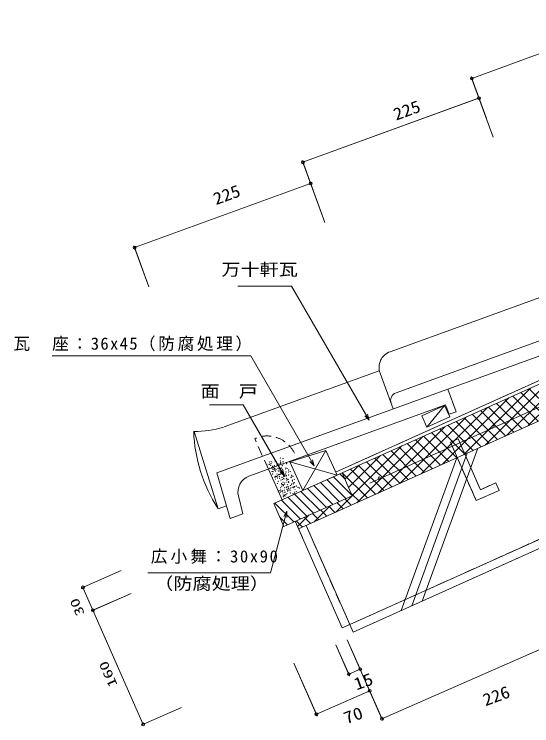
# Model space of a CAD drawing. Units: millimetres, scale not verified. Extents: x -751 to 706, y -479 to 480.
# Drawn here: x -751 to -130, y -479 to 376 of the extents above; entities that cross this region are included whole.
import ezdxf
from ezdxf.enums import TextEntityAlignment as Align

# ---------------------------------------------------------------- set-up
doc = ezdxf.new("R2010")
doc.units = ezdxf.units.MM
doc.header["$LTSCALE"] = 10
doc.linetypes.add('DASHED1', pattern=[1.8, 1.2, -0.6])
doc.linetypes.add('DASHED3', pattern=[4, 3, -1])
for name, color, linetype, lineweight in [('0-0_LAYER001', 2, 'Continuous', 18), ('0-1_LAYER003', 7, 'Continuous', 18), ('0-2_LAYER004', 7, 'DASHED1', 18), ('0-3_LAYER005', 2, 'Continuous', 18), ('0-4_LAYER006', 1, 'Continuous', 18), ('0-5_LAYER009', 2, 'Continuous', 18)]:
    doc.layers.add(name, color=color, linetype=linetype, lineweight=lineweight)
doc.styles.add('ＭＳ ゴシック', font='')
doc.styles.get('ＭＳ ゴシック').set_extended_font_data('MS Gothic')

msp = doc.modelspace()

# ---------------------------------------------------------------- linework, layer by layer
at = {"layer": '0-0_LAYER001'}
for p, q in [((-201.99, 298.36), (9.35, 375.54)), ((-202.85, 300.71), (-184.84, 251.39)), ((-404.74, 197.61), (-193.39, 274.79)), ((-194.24, 277.13), (-176.24, 227.82)), ((-405.59, 199.96), (-387.59, 150.64)), ((-606.85, 95.13), (-395.5, 172.3)), ((-396.35, 174.65), (-378.35, 125.34)), ((-607.7, 97.48), (-589.7, 48.16)), ((-234.73, -94.61), (-262.08, -106.93)), ((-234.73, -94.61), (-255.93, -120.6)), ((-228.57, -108.29), (-234.73, -94.61)), ((-262.08, -106.93), (-255.93, -120.6)), ((-255.93, -120.6), (-228.57, -108.29)), ((-377.18, -148.55), (-404.88, -196.66)), ((-420.36, -162.24), (-363.84, -178.19)), ((-108.21, -382.2), (-309.85, -470.81)), ((-308.85, -473.09), (-329.97, -425.03))]:
    msp.add_line(p, q, dxfattribs=at)
at = {"layer": '0-0_LAYER001', "color": 4}
for p, q in [((-300.18, -29.9), (-107.47, 40.01)), ((-27.68, -1.07), (-508.1, -175.37)), ((-499.42, -120.28), (-313.18, -52.71)), ((-312.16, -55.53), (-296.53, -98.61)), ((-230.73, -74.73), (-220.84, -102)), ((-469.69, -179.51), (-233.39, -93.79)), ((-233.39, -93.79), (-229.3, -105.07)), ((-220.84, -102), (-229.3, -105.07)), ((-535.44, -125.89), (-506.53, -218.59)), ((-508.1, -175.37), (-492.03, -230.17)), ((-507.9, -175.23), (-507.97, -175.88)), ((-482.3, -203.05), (-477.01, -224.72)), ((-506.53, -218.59), (-496.49, -214.95)), ((-477.01, -224.72), (-492.03, -230.17))]:
    msp.add_line(p, q, dxfattribs=at)
at = {"layer": '0-0_LAYER001', "linetype": 'DASHED1'}
msp.add_line((-400.91, -238.74), (-348.57, -357.84), dxfattribs=at)
at = {"layer": '0-0_LAYER001', "color": 4}
msp.add_lwpolyline([(-292.93, -79.22), (178.03, 91.65), (182.13, 80.37)], dxfattribs=at)
at = {"layer": '0-0_LAYER001'}
for centre in [(-201.99, 298.36), (-193.39, 274.79), (-404.74, 197.61), (-395.5, 172.3), (-606.85, 95.13), (-309.85, -470.81)]:
    msp.add_circle(centre, 1.7, dxfattribs=at)
at = {"layer": '0-0_LAYER001', "color": 4}
for centre, radius, start, end in [((-293.36, -48.7), 20, 109.94091, 199.94091), ((-289.52, -88.62), 10, 109.94091, 199.94091), ((-354.98, -119.72), 181.03, 181.81043, 212.85046), ((-533.24, -21.53), 104.21, 268.6924, 288.42794), ((-462.87, -198.32), 20, 109.94091, 193.69899)]:
    msp.add_arc(centre, radius, start, end, dxfattribs=at)
at = {"layer": '0-1_LAYER003'}
for p, q in [((-201.99, 298.36), (9.35, 375.54)), ((-176.24, 227.82), (-202.58, 299.96)), ((-365.48, -174.54), (630.42, 273.61)), ((632.06, 269.96), (-357.52, -175.35)), ((-410.03, -242.84), (648.48, 233.49)), ((-378.35, 125.34), (-405.32, 199.21)), ((-606.85, 95.13), (-395.5, 172.3)), ((-348.61, -357.76), (701.82, 114.94)), ((-607.43, 96.72), (-589.7, 48.16)), ((-482.82, 48.96), (-418.32, 48.96)), ((-705.93, -34.91), (-467.43, -34.91)), ((-516.99, -93.7), (-476.49, -93.7)), ((-427.26, -179.12), (-476.49, -93.7)), ((-255.93, -120.6), (-234.73, -94.61)), ((-309.85, -470.81), (511.5, -109.9)), ((-404.88, -196.66), (-377.18, -148.55)), ((-274.2, -335.24), (-207.37, -151.65)), ((-194.65, -145.92), (-261.47, -329.51)), ((-420.36, -162.24), (-363.84, -178.19)), ((-391.17, -166.99), (-396.48, -161.68)), ((-220.1, -157.37), (-286.92, -340.97)), ((-429.58, -207.77), (-446.14, -170.97)), ((-423.95, -221.42), (-443.84, -295.67)), ((-423.95, -221.42), (-427.7, -227.92)), ((-423.95, -221.42), (-423.95, -228.92)), ((-348.61, -357.76), (-400.91, -238.74)), ((-671.17, -314.04), (-623.1, -292.92)), ((-590.84, -295.67), (-443.84, -295.67)), ((-596.55, -477.63), (-668.88, -313.03)), ((-658.42, -341.06), (-611.09, -320.26)), ((-351.56, -375.9), (-309.85, -470.81)), ((-349.01, -418.98), (-365.29, -381.93)), ((-415.64, -404.06), (-388.64, -465.52)), ((-349.7, -417.42), (-335.96, -411.39)), ((-598.84, -478.64), (-550.78, -457.52)), ((-309.17, -472.36), (-310.54, -469.25))]:
    msp.add_line(p, q, dxfattribs=at)
at = {"layer": '0-1_LAYER003', "color": 2}
for p, q in [((-357.72, -175.44), (632.06, 269.96)), ((-420.36, -162.24), (-377.18, -148.55)), ((-377.18, -148.55), (-363.84, -178.19)), ((-207.37, -151.65), (-274.2, -335.24)), ((-194.65, -145.92), (-261.47, -329.51)), ((-420.36, -162.24), (-404.88, -196.66)), ((-220.1, -157.37), (-286.92, -340.97)), ((-360.35, -176.62), (-354.73, -182.24)), ((-383.76, -187.16), (-361.07, -209.84)), ((-375.96, -183.64), (-353.27, -206.33)), ((-368.15, -180.13), (-345.87, -202.42)), ((-399.36, -194.18), (-376.68, -216.87)), ((-391.56, -190.67), (-368.87, -213.35)), ((-422.77, -204.71), (-400.08, -227.4)), ((-414.97, -201.2), (-392.28, -223.89)), ((-407.17, -197.69), (-384.48, -220.38)), ((-438.38, -211.73), (-415.69, -234.42)), ((-430.57, -208.22), (-407.89, -230.91)), ((-432.55, -228.88), (-423.49, -237.93)), ((-414.05, -233.68), (-357.72, -361.86)), ((-348.61, -357.76), (-357.72, -361.86)), ((-348.61, -357.76), (-344.58, -366.91))]:
    msp.add_line(p, q, dxfattribs=at)
at = {"layer": '0-1_LAYER003', "color": 2, "linetype": 'DASHED1'}
msp.add_line((-446.14, -170.97), (-462.64, -134.31), dxfattribs=at)
at = {"layer": '0-1_LAYER003', "color": 3}
for p, q in [((-357.72, -175.44), (-439.8, -212.37)), ((-357.72, -175.44), (-345.65, -202.91)), ((-345.65, -202.91), (-427.73, -239.84)), ((-439.8, -212.37), (-427.73, -239.84))]:
    msp.add_line(p, q, dxfattribs=at)
at = {"layer": '0-1_LAYER003'}
for points in [[(-404.74, 197.61), (-194.98, 274.2), (-193.39, 274.79)], [(-414.05, -233.68), (-357.72, -361.86), (-348.61, -357.76), (-344.58, -366.91), (705.93, 105.82)], [(-330.52, -106.99), (-325.22, -112.29), (-327.16, -105.04), (-325.22, -112.29), (-418.32, 48.96)], [(-467.43, -34.91), (-391.17, -166.99), (-393.11, -159.74)], [(-432.37, -174), (-427.07, -179.3), (-429.01, -172.06)], [(-387.95, -467.08), (-388.64, -465.52), (-324.55, -437.36)]]:
    msp.add_lwpolyline(points, dxfattribs=at)
for points in [[(-262.08, -106.93), (-234.73, -94.61), (-228.57, -108.29), (-255.93, -120.6)], [(-196.68, -208.84), (-169.24, -196.79), (-173.26, -187.63), (-191.54, -195.67), (-218.35, -134.67), (-227.5, -138.69)], [(-420.36, -162.24), (-377.18, -148.55), (-363.84, -178.19), (-404.88, -196.66)]]:
    msp.add_lwpolyline(points, close=True, dxfattribs=at)
at = {"layer": '0-1_LAYER003', "color": 2, "linetype": 'DASHED1'}
msp.add_arc((-447.78, -167.42), 36.29, 25.31741, 114.16601, dxfattribs=at)
at = {"layer": '0-2_LAYER004', "color": 3, "linetype": 'Continuous'}
msp.add_line((-324.56, -187.93), (642.32, 247.17), dxfattribs=at)
at = {"layer": '0-2_LAYER004', "color": 2}
for p, q in [((-218.35, -134.67), (-227.5, -138.69)), ((-218.35, -134.67), (-191.54, -195.67)), ((-227.5, -138.69), (-196.68, -208.84)), ((-191.54, -195.67), (-173.26, -187.63)), ((-169.24, -196.79), (-173.26, -187.63)), ((-196.68, -208.84), (-169.24, -196.79))]:
    msp.add_line(p, q, dxfattribs=at)
at = {"layer": '0-2_LAYER004', "color": 3, "linetype": 'Continuous'}
for centre in [(-176.51, -120.09), (-313.3, -181.65)]:
    msp.add_circle(centre, 1.3, dxfattribs=at)
at = {"layer": '0-3_LAYER005', "linetype": 'DASHED3'}
msp.add_line((-365.48, -174.54), (630.42, 273.61), dxfattribs=at)
at = {"layer": '0-3_LAYER005'}
msp.add_line((-446.14, -170.97), (-429.58, -207.77), dxfattribs=at)
for points in [[(-325.22, -112.29), (-418.32, 48.96), (-482.82, 48.96)], [(-391.17, -166.99), (-467.43, -34.91), (-705.93, -34.91)], [(-327.16, -105.04), (-325.22, -112.29), (-330.52, -106.99)], [(-393.11, -159.74), (-391.17, -166.99), (-396.48, -161.68)]]:
    msp.add_lwpolyline(points, dxfattribs=at)
for centre, radius in [((-445.1, -162.58), 0.188), ((-443.04, -161.83), 0.188), ((-442.1, -162.58), 0.188), ((-438.15, -161.46), 0.188), ((-431.76, -157.51), 0.188), ((-431.76, -161.08), 0.188), ((-428.76, -158.45), 0.188), ((-428.57, -162.02), 0.188), ((-428.57, -162.58), 0.188), ((-446.61, -165.02), 0.188), ((-445.1, -165.21), 0.188), ((-444.54, -169.91), 0.188), ((-443.41, -166.34), 0.188), ((-443.04, -164.46), 0.188), ((-442.47, -169.16), 0.188), ((-441.72, -170.29), 0.188), ((-441.16, -167.66), 0.188), ((-440.6, -168.78), 0.188), ((-439.66, -169.53), 0.188), ((-439.09, -166.9), 0.188), ((-438.72, -170.47), 0.188), ((-435.9, -165.96), 0.188), ((-434.77, -170.1), 0.188), ((-433.64, -164.84), 0.188), ((-433.27, -170.66), 0.188), ((-432.7, -169.35), 0.188), ((-431.58, -162.96), 0.188), ((-431.58, -164.09), 0.188), ((-431.2, -169.91), 0.188), ((-430.83, -169.72), 0.188), ((-429.51, -166.72), 0.188), ((-428.76, -164.84), 0.188), ((-425.75, -171.04), 0.188), ((-425.19, -169.53), 0.188), ((-424.63, -163.33), 0.188), ((-424.25, -164.46), 0.188), ((-423.69, -170.29), 0.188), ((-442.1, -173.86), 0.188), ((-441.16, -176.86), 0.188), ((-440.78, -171.23), 0.188), ((-440.6, -174.04), 0.188), ((-439.09, -171.98), 0.188), ((-437.4, -173.29), 0.188), ((-437.4, -179.68), 0.188), ((-437.03, -171.23), 0.188), ((-435.9, -176.67), 0.188), ((-435.9, -179.68), 0.188), ((-435.33, -178.93), 0.188), ((-434.21, -173.29), 0.188), ((-434.02, -177.61), 0.188), ((-433.08, -177.8), 0.188), ((-432.14, -172.54), 0.188), ((-431.95, -176.86), 0.188), ((-431.01, -177.05), 0.188), ((-429.13, -171.41), 0.188), ((-429.13, -173.48), 0.188), ((-428.01, -177.61), 0.188), ((-427.07, -179.12), 0.188), ((-426.88, -179.3), 0.188), ((-425.94, -176.86), 0.188), ((-425, -174.42), 0.188), ((-425, -179.3), 0.188), ((-424.81, -178.55), 0.188), ((-421.99, -174.61), 0.188), ((-421.99, -177.99), 0.188), ((-421.81, -172.16), 0.188), ((-419.93, -173.86), 0.188), ((-418.42, -178.36), 0.188), ((-416.73, -179.68), 0.188), ((-438.72, -180.62), 0.188), ((-437.96, -180.43), 0.188), ((-437.96, -183.06), 0.188), ((-436.65, -179.87), 0.188), ((-435.15, -181.56), 0.188), ((-434.4, -185.5), 0.188), ((-433.08, -179.87), 0.188), ((-432.89, -181.93), 0.188), ((-431.2, -184.19), 0.188), ((-429.89, -180.81), 0.188), ((-429.13, -183.44), 0.188), ((-428.57, -186.82), 0.188), ((-428.01, -182.31), 0.188), ((-427.82, -180.06), 0.188), ((-426.5, -182.87), 0.188), ((-426.5, -187.2), 0.188), ((-424.44, -182.12), 0.188), ((-424.44, -184.19), 0.188), ((-424.06, -186.63), 0.188), ((-423.12, -183.81), 0.188), ((-422.37, -183.44), 0.188), ((-421.99, -185.88), 0.188), ((-421.99, -186.82), 0.188), ((-418.99, -181.37), 0.188), ((-418.8, -180.43), 0.188), ((-417.49, -184.75), 0.188), ((-417.3, -184.19), 0.188), ((-417.3, -185.5), 0.188), ((-415.98, -187.57), 0.188), ((-415.23, -183.44), 0.188), ((-415.23, -187.38), 0.188), ((-435.33, -188.32), 0.188), ((-433.64, -196.78), 0.188), ((-432.52, -189.07), 0.188), ((-431.58, -193.4), 0.188), ((-431.58, -196.03), 0.188), ((-430.45, -188.32), 0.188), ((-430.26, -191.52), 0.188), ((-429.89, -189.26), 0.188), ((-428.57, -190.01), 0.42), ((-428.19, -190.77), 0.188), ((-426.88, -196.21), 0.188), ((-426.69, -188.89), 0.188), ((-426.69, -193.4), 0.188), ((-424.63, -192.64), 0.188), ((-424.06, -193.4), 0.188), ((-423.87, -195.27), 0.188), ((-423.5, -189.83), 0.188), ((-422.75, -191.89), 0.188), ((-422.75, -196.4), 0.188), ((-421.99, -192.64), 0.188), ((-421.81, -194.52), 0.188), ((-420.49, -195.09), 0.188), ((-420.12, -196.78), 0.188), ((-419.74, -190.77), 0.188), ((-419.36, -193.77), 0.188), ((-418.42, -189.83), 0.188), ((-418.05, -188.32), 0.188), ((-417.67, -192.83), 0.188), ((-416.36, -189.07), 0.188), ((-415.79, -193.4), 0.188), ((-415.61, -192.08), 0.188), ((-414.67, -192.08), 0.188), ((-414.1, -195.27), 0.188), ((-412.6, -191.33), 0.188), ((-410.72, -192.83), 0.188), ((-409.22, -193.77), 0.188), ((-431.95, -198.47), 0.188), ((-429.89, -197.72), 0.188), ((-429.32, -199.6), 0.188), ((-428.95, -196.97), 0.188), ((-428.38, -202.23), 0.188), ((-428.38, -204.1), 0.188), ((-427.26, -198.84), 0.188), ((-427.26, -202.6), 0.188), ((-426.32, -201.47), 0.188), ((-426.32, -203.35), 0.188), ((-425.94, -198.66), 0.188), ((-425.19, -201.85), 0.188), ((-424.06, -200.35), 0.188), ((-423.12, -197.34), 0.188), ((-419.93, -199.6), 0.188), ((-416.73, -200.35), 0.188), ((-414.86, -198.66), 0.188), ((-414.67, -199.6), 0.188), ((-412.79, -197.9), 0.188)]:
    msp.add_circle(centre, radius, dxfattribs=at)
at = {"layer": '0-4_LAYER006', "color": 2}
msp.add_line((-410.03, -242.84), (648.48, 233.49), dxfattribs=at)
at = {"layer": '0-4_LAYER006'}
for p, q in [((-134.3, -118.76), (-54.55, -39.01)), ((-160.01, -130.33), (-80.26, -50.58)), ((-185.72, -141.9), (-105.97, -62.15)), ((-211.44, -153.47), (-131.69, -73.72)), ((-133.19, -74.4), (-102.94, -104.65)), ((-237.15, -165.05), (-157.4, -85.29)), ((-152.7, -83.18), (-122.45, -113.43)), ((-142.94, -78.79), (-112.69, -109.04)), ((-172.2, -91.96), (-141.95, -122.21)), ((-162.45, -87.57), (-132.2, -117.82)), ((-262.86, -176.62), (-183.11, -96.86)), ((-191.71, -100.73), (-161.46, -130.98)), ((-181.96, -96.35), (-151.71, -126.6)), ((-288.58, -188.19), (-208.82, -108.44)), ((-211.22, -109.51), (-180.97, -139.76)), ((-201.46, -105.12), (-171.21, -135.37)), ((-230.72, -118.29), (-200.47, -148.54)), ((-220.97, -113.9), (-190.72, -144.15)), ((-314.29, -199.76), (-234.54, -120.01)), ((-250.23, -127.07), (-219.98, -157.32)), ((-240.48, -122.68), (-210.23, -152.93)), ((-340, -211.33), (-260.25, -131.58)), ((-269.74, -135.85), (-239.49, -166.1)), ((-259.98, -131.46), (-229.73, -161.71)), ((-345.67, -202.86), (-285.96, -143.15)), ((-289.24, -144.62), (-258.99, -174.87)), ((-279.49, -140.23), (-249.24, -170.49)), ((-308.75, -153.4), (-278.5, -183.65)), ((-299, -149.01), (-268.74, -179.26)), ((-349.99, -193.03), (-311.68, -154.72)), ((-328.26, -162.18), (-298, -192.43)), ((-318.5, -157.79), (-288.25, -188.04)), ((-354.31, -183.21), (-337.39, -166.29)), ((-347.76, -170.96), (-317.51, -201.21)), ((-338.01, -166.57), (-307.76, -196.82)), ((-357.52, -175.35), (-327.26, -205.6)), ((-365.72, -222.9), (-345.78, -202.96)), ((-346.87, -200.13), (-337.02, -209.99)), ((-364.09, -211.2), (-356.52, -218.76)), ((-354.33, -206.81), (-346.77, -214.37)), ((-391.43, -234.47), (-371.49, -214.53)), ((-383.59, -219.98), (-376.03, -227.54)), ((-373.84, -215.59), (-366.28, -223.15)), ((-411.22, -240.12), (-397.2, -226.1)), ((-403.1, -228.76), (-395.54, -236.32)), ((-393.35, -224.37), (-385.78, -231.93)), ((-412.85, -233.15), (-405.29, -240.71))]:
    msp.add_line(p, q, dxfattribs=at)
at = {"layer": '0-5_LAYER009', "linetype": 'DASHED1'}
msp.add_line((-357.72, -361.86), (701.82, 114.94), dxfattribs=at)
at = {"layer": '0-5_LAYER009'}
for p, q in [((-344.58, -366.91), (705.93, 105.82)), ((-414.05, -233.68), (-405.49, -253.16)), ((-671.17, -314.04), (-623.1, -292.92)), ((-668.88, -313.03), (-656.86, -340.38)), ((-659.15, -341.38), (-611.09, -320.26)), ((-656.86, -340.38), (-596.55, -477.63)), ((-334.96, -413.68), (-351.56, -375.9)), ((-323.54, -439.65), (-351.56, -375.9)), ((-348.69, -419.71), (-365.29, -381.93)), ((-387.63, -467.81), (-415.64, -404.06)), ((-335.96, -411.39), (-349.7, -417.42)), ((-388.64, -465.52), (-324.55, -437.36)), ((-598.84, -478.64), (-550.78, -457.52))]:
    msp.add_line(p, q, dxfattribs=at)
for points in [[(-427.07, -179.3), (-476.49, -93.7), (-516.99, -93.7)], [(-429.01, -172.06), (-427.07, -179.3), (-432.37, -174)], [(-423.95, -221.42), (-443.84, -295.67), (-590.84, -295.67)], [(-427.7, -227.92), (-423.95, -221.42), (-423.95, -228.92)]]:
    msp.add_lwpolyline(points, dxfattribs=at)
for centre in [(-668.88, -313.03), (-656.86, -340.38), (-656.86, -340.38), (-335.96, -411.39), (-349.7, -417.42), (-324.55, -437.36), (-388.64, -465.52), (-596.55, -477.63)]:
    msp.add_circle(centre, 1.7, dxfattribs=at)

# ---------------------------------------------------------------- texts
at = {"layer": '0-2_LAYER004', "style": 'ＭＳ ゴシック'}
for s, height, rotation, width, p in [('225', 14.66, 20.061, 1.1, (-291.47, 243.51)), ('225', 14.66, 20.061, 1.1, (-507.76, 142.02)), ('30', 11, 113.721, 1.45, (-663.58, -343.19)), ('160', 11, 113.721, 1.45, (-624.19, -428.77)), ('15', 14.66, 20.061, 1.15, (-338.94, -440.99)), ('226', 14.66, 20.061, 1.1, (-184.09, -460.01)), ('70', 14.66, 20.061, 1.15, (-351.17, -481.74))]:
    msp.add_text(s, height=height, rotation=rotation, dxfattribs=dict(at, width=width)).set_placement(p, align=Align.BOTTOM_LEFT)
at = {"layer": '0-2_LAYER004', "style": 'ＭＳ ゴシック', "width": 1.15}
for s, p in [('万十軒瓦', (-502.77, 57.17)), ('面\u3000戸', (-527.75, -89.19)), ('（防腐処理）', (-583.44, -320.1))]:
    msp.add_text(s, height=14.66, dxfattribs=at).set_placement(p, align=Align.BOTTOM_LEFT)
at = {"layer": '0-2_LAYER004', "char_height": 14.66, "attachment_point": 7, "style": 'ＭＳ ゴシック'}
for s, insert in [('\\T1.16;瓦\u3000座：36x45（防腐処理）', (-752.33, -29.35)), ('\\T1.19;広小舞：30x90', (-587.52, -284.78))]:
    msp.add_mtext(s, dxfattribs=dict(at, insert=insert))

doc.saveas('drawing.dxf')
